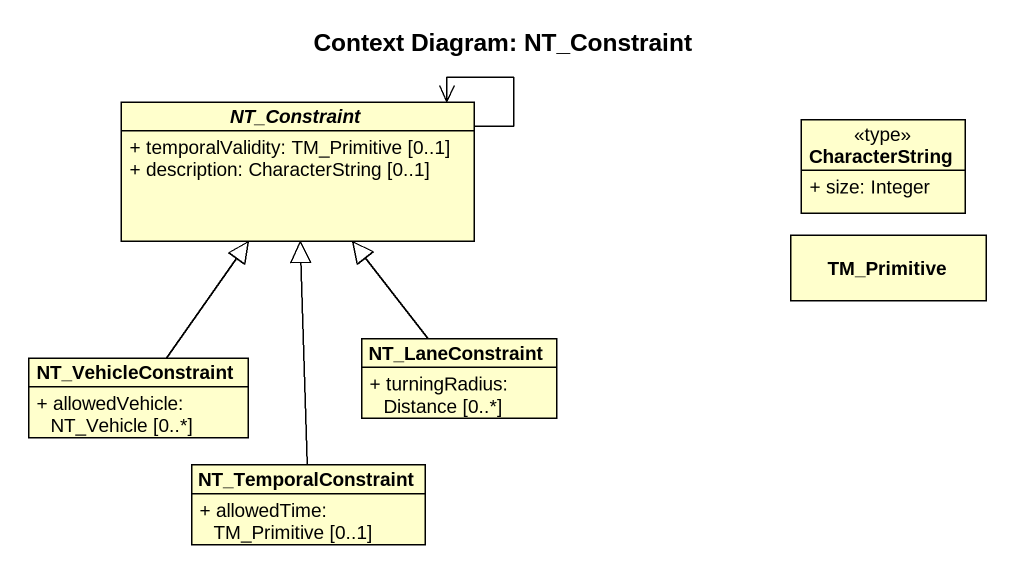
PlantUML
@startuml
title Context Diagram: NT_Constraint
hide circle
hide empty members
skinparam classAttributeIconSize 0
abstract class NT_Constraint {
  + temporalValidity: TM_Primitive [0..1]
  + description: CharacterString [0..1]
}
class CharacterString <<type>> {
  + size: Integer
}
class TM_Primitive
class NT_VehicleConstraint {
  + allowedVehicle: NT_Vehicle [0..*]
}
class NT_LaneConstraint {
  + turningRadius: Distance [0..*]
}
class NT_TemporalConstraint {
  + allowedTime: TM_Primitive [0..1]
}
NT_Constraint --> NT_Constraint
NT_VehicleConstraint -up-|> NT_Constraint
NT_LaneConstraint -up-|> NT_Constraint
NT_TemporalConstraint -up-|> NT_Constraint
@enduml
